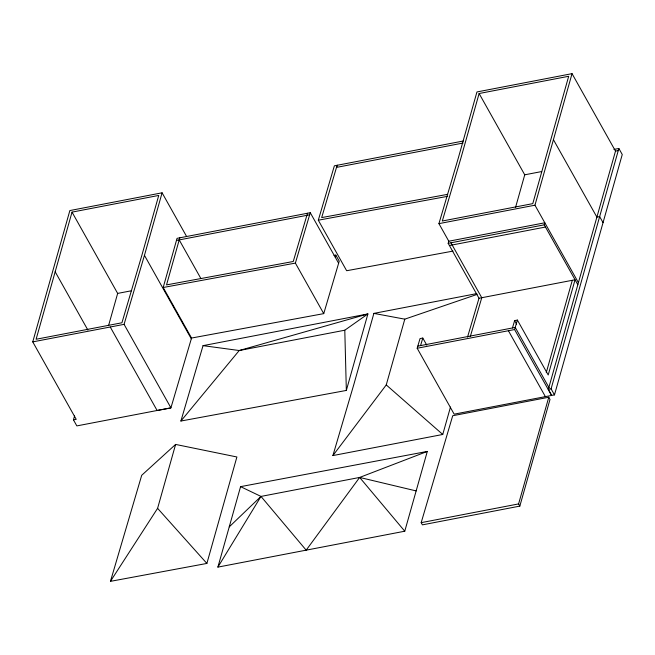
<?xml version="1.0" encoding="UTF-8"?>
<svg xmlns="http://www.w3.org/2000/svg" width="655" height="655" viewBox="0 0 655 655"><rect width="100%" height="100%" fill="white"/><g stroke="black" fill="none" stroke-linecap="round" stroke-linejoin="round"><path stroke-width="0.98" d="M162.096 192.807L144.689 254.549L124.073 324.348L170.922 407.836L76.84 425.906L73.45 419.863L76.217 419.331L32.75 341.885L69.864 210.558L162.096 192.807L186.577 236.43M72.034 212.122L36.107 339.257L121.928 322.776L141.93 255.065L158.739 195.436L72.034 212.122L117.654 293.415L108.534 325.691M73.45 419.863L74.555 415.95M191.538 338.046L163.185 287.504L177.047 238.346L310.265 212.711L338.627 263.244L323.742 313.63L191.538 338.046L170.889 407.95L157.11 410.488L110.253 327.001M179.806 237.814L166.534 284.9L293.244 261.501L307.498 213.243M110.449 581.345L157.593 508.337L175.605 444.426L236.897 456.977L206.882 563.431L110.449 581.345L141.709 475.293L175.605 444.426M217.894 567.115L240.581 486.649L427.306 451.426L404.765 531.213L217.894 567.115L260.985 496.425L359.644 477.438L427.306 451.426M337.251 165.265L336.662 167.361L463.052 143.044M335.237 257.202L335.827 255.106L333.985 255.458M338.627 263.244L339.216 261.148L335.827 255.106M346.339 390.437L367.905 313.933L203.034 345.652L180.903 421.034L346.339 390.437L344.792 330.21L367.905 313.933L239.222 350.523L203.034 345.652M476.799 293.604L373.882 313.393L353.79 384.657L332.912 455.569L442.755 434.47L450.484 407.042M332.912 455.569L386.253 384.919L404.798 319.157L477.012 294.431M479.116 93.518L461.095 157.454L442.313 221.013L532.777 203.639L568.687 76.283L479.116 93.518L524.737 174.811L515.591 207.275M578.414 282.657L534.955 205.203L572.044 73.655L476.946 91.954L458.328 157.97L438.932 223.642L448.798 241.22L448.176 243.324L479.001 298.254L467.514 337.137M577.833 284.712L544.231 224.837L544.813 222.782L448.798 241.22M546.278 372.58L572.29 280.34M613.932 149.422L618.86 148.472L622.25 154.514L554.474 394.891L551.715 395.423L548.325 389.381L615.504 151.1L572.044 73.655M554.474 394.891L551.084 388.849L618.86 148.472M548.767 397.249L518.596 503.916L519.833 506.11L422.409 524.86L421.181 522.657L452.711 415.737L548.767 397.249L550.004 399.452L519.833 506.11M323.742 313.63L295.38 263.097L310.265 212.711M453.014 251.094L346.659 270.736L318.305 220.203L334.369 165.821L463.437 140.981M337.128 165.289L321.679 217.591L447.668 194.33M417.8 346.143L512.447 327.967L514.625 320.598L517.385 320.066L514.584 329.539L551.575 395.448L454.169 414.165L417.178 348.247L420.035 338.586L422.794 338.054L426.773 345.136M420.567 345.611L422.794 338.054M470.274 336.621L481.761 297.722L450.935 242.792M416.146 490.914L359.644 477.438L306.172 550.159L260.985 496.425L240.581 486.649M180.903 421.034L239.222 350.523L344.792 330.21M229.242 526.882L260.985 496.425M615.504 151.1L618.271 150.568M176.457 240.442L309.643 214.807M524.737 174.811L541.66 171.561M438.932 223.642L534.955 205.203M117.654 293.415L131.606 290.73M448.176 243.324L544.231 224.837M449.404 245.519L545.468 227.039M32.75 341.885L124.073 324.348M479.001 298.254L575.057 279.767L548.21 374.996L517.385 320.066M512.456 327.934L515.223 327.402L549.209 387.973M417.178 348.247L514.584 329.539M548.325 389.381L551.084 388.849M421.181 522.657L518.596 503.916M318.305 220.203L447.733 196.303M163.185 287.504L295.38 263.097M373.882 313.393L404.798 319.157M386.253 384.919L442.755 434.47M157.593 508.337L206.882 563.431M359.644 477.438L404.765 531.213M603.042 222.635L599.652 216.592L596.893 217.124L553.426 139.671M514.625 320.598L516.615 324.143M508.403 330.726L545.394 396.643M179.216 239.91L200.921 278.58M144.452 255.335L191.309 338.831M55.176 271.776L87.901 330.095"/></g></svg>
